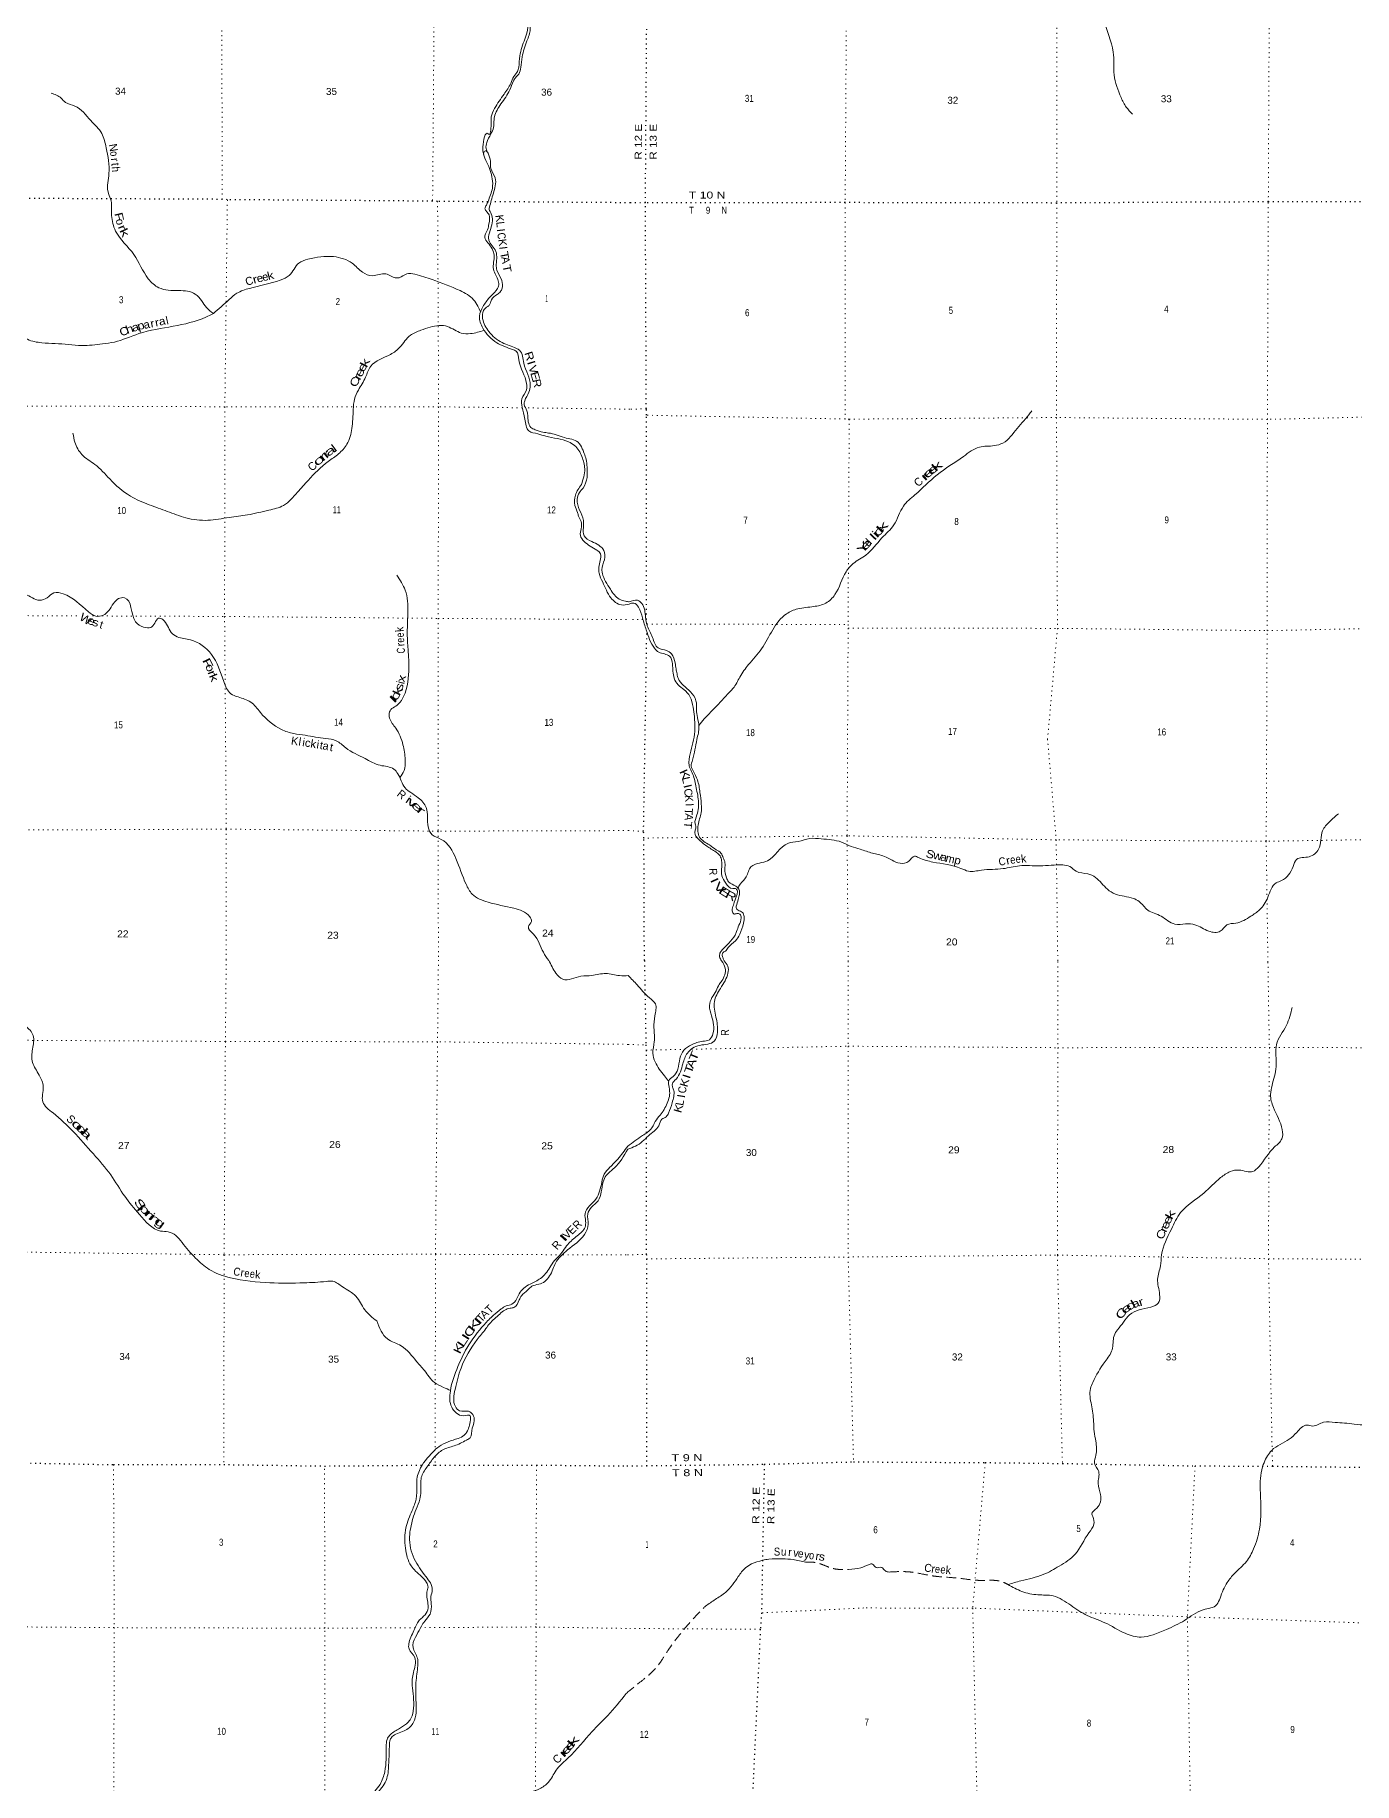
# Model space of a CAD drawing. Header units: feet. Extents: x -254670 to 6, y -549186 to -364975.
# Drawn here: x -78244 to -45283, y -478276 to -434579 of the extents above; entities that cross this region are included whole.
import ezdxf
from ezdxf.enums import TextEntityAlignment as Align

# ---------------------------------------------------------------- set-up
doc = ezdxf.new("R2010")
doc.units = ezdxf.units.FT
doc.header["$LTSCALE"] = 80
doc.linetypes.add('DOTTED', pattern=[1.5, 0.3, -1.2])
doc.linetypes.add('MEDIUM_DASHED', pattern=[4.5, 3, -1.5])
for name, color, linetype, lineweight in [('39', 7, 'Continuous', 13), ('6', 7, 'DOTTED', 25), ('7', 7, 'DOTTED', 13)]:
    doc.layers.add(name, color=color, linetype=linetype, lineweight=lineweight)
doc.layers.add('41', color=7, linetype='Continuous')

msp = doc.modelspace()

# ---------------------------------------------------------------- linework, layer by layer
at = {"layer": '39'}
for points in [[(-54568.69, -426003.82), (-54055.81, -426258.5), (-53682.78, -426611.34), (-53539.52, -426787.89), (-53201.22, -426923.6), (-52884.9, -427119.72), (-52546.12, -427450.54), (-52298.17, -427660.95), (-52049.55, -428142.92), (-51865.22, -428665.32), (-51683.28, -429026.81), (-51543.29, -429515.15), (-51323.8, -430431.69), (-51337.01, -430789.77), (-51515.04, -431206.71), (-51522.38, -431500.41), (-51628.4, -431750.17), (-52076.33, -432033.2), (-52178.31, -432288.98), (-52111.05, -432648.82), (-51947.5, -432893.71), (-51745.44, -433259.15), (-51668.36, -433520.4), (-51544.03, -434187.82), (-51298.62, -435005.71), (-51275.1, -435578.9), (-51104.75, -436141.58), (-50973.4, -436384.55), (-50820.09, -436555.04)], [(-63342.01, -430520.7), (-63614.87, -430778.86), (-63714.92, -430954.11), (-63740.2, -431213.68), (-63818.33, -431322.5), (-64011.16, -431439.64), (-64455.81, -431491), (-64751.61, -431515.85), (-64985.42, -431421.87), (-65327.89, -431336.19), (-65595.81, -431272.46), (-65740.72, -431276.83), (-65858.89, -431448.11), (-65940.32, -431770.17), (-65951.61, -432001.54), (-65885.9, -432381.59), (-65742.55, -432510), (-65633.52, -432610.32), (-65519.97, -432855.47), (-65376.67, -432967.78), (-65144.55, -433158.34), (-65093.88, -433260.81), (-65041.06, -433403.51), (-65089.01, -433508.24), (-65175.31, -433582.88), (-65179.56, -433516.5), (-65191.77, -433478.31), (-65215.7, -433544.75), (-65235.54, -433629.29), (-65299.63, -433721.98), (-65440.01, -433873.2), (-65618.94, -433935.99), (-65826.16, -433964.65), (-65930.4, -434089.62), (-65939.93, -434246.56), (-65931.4, -434387.36), (-66004.87, -434681.24), (-66128.23, -435101.98), (-66157.46, -435385.7), (-66185.29, -435488.36), (-66275.44, -435613.3), (-66355.35, -435788.51), (-66523.5, -436060.49), (-66757.78, -436417.12), (-66841.6, -436628.55), (-66847.02, -436809.62), (-66914.62, -437055.21), (-66918.66, -437051.19), (-67052.42, -437373.38), (-67039.73, -437552.39), (-66950.43, -437769.44), (-66816.21, -438173.47), (-66815.41, -438406.82), (-66922.97, -438741.02), (-66962.92, -438829.63), (-67000.86, -438918.24), (-66958.34, -438992.57), (-66897.68, -439072.89), (-66900.92, -439304.24), (-66934.65, -439447.15), (-67004.43, -439644.47), (-66925.49, -439773.02), (-66820.29, -439927.67), (-66771.45, -440086.48), (-66788.38, -440432.53), (-66727.48, -440583.26), (-66666.61, -440727.95), (-66662.15, -440854.68), (-66722.15, -440967.48), (-66884.59, -441140.87), (-67050.87, -441372.62), (-67136.63, -441604.17), (-67051.05, -441909.74), (-66705.62, -442273.02), (-66308.52, -442441.05), (-66217.8, -442485.09), (-66152.65, -442702.2), (-65959.42, -443293.17), (-65962.91, -443450.09), (-66074.86, -443675.67), (-66068.12, -443880.84), (-66000.67, -444180.42), (-65901.03, -444477.91), (-65679.38, -444549.8), (-65479.91, -444609.67), (-65187.84, -444669.32), (-64915.85, -444747.12), (-64758.53, -444841.29), (-64578.45, -445116.46), (-64506.95, -445426.09), (-64590.15, -445818.57)], [(-63342.71, -430622.7), (-63522.12, -430826.91), (-63662.43, -431000.26), (-63649.99, -431106.85), (-63671.51, -431287.95), (-63789.82, -431418.99), (-64105.43, -431536.43), (-64391.12, -431573.33), (-64650.61, -431622.23), (-64821.75, -431606.55), (-65265.04, -431468.81), (-65617.67, -431354.99), (-65728.41, -431345.2), (-65830.46, -431520.46), (-65919.74, -431900.88), (-65872.22, -432262.87), (-65777.07, -432423.58), (-65587.34, -432578.02), (-65449.71, -432798.98), (-65050.09, -433117.88), (-64975.02, -433292.71), (-64972.59, -433415.42), (-65062.59, -433582.61), (-65191.09, -433677.46), (-65281.21, -433810.45), (-65443.75, -433957.7), (-65741.39, -434032.84), (-65863.94, -434099.52), (-65883.69, -434212.23), (-65868.83, -434437.5), (-65950.37, -434727.38), (-66069.77, -435127.99), (-66103.1, -435387.58), (-66156.87, -435556.69), (-66237.08, -435647.41), (-66285.12, -435725.98), (-66378.95, -435951.51), (-66599.16, -436304.09), (-66761.1, -436624.34), (-66774.82, -436733), (-66786.37, -436889.94), (-66854.22, -437061.1), (-66954.16, -437266.53), (-66971.77, -437415.44), (-66923.05, -437536.02), (-66861.98, -437735.03), (-66851.3, -437918.07), (-66745.85, -438147.15), (-66741.13, -438350.32), (-66844.55, -438716.69), (-66884.24, -438881.75), (-66892.09, -438942.12), (-66841.41, -439048.61), (-66814.65, -439221.55), (-66856.24, -439420.81), (-66907.88, -439624.12), (-66901.55, -439708.59), (-66727.5, -439987.8), (-66706.75, -440168.8), (-66716.16, -440361.95), (-66691.58, -440486.61), (-66578.08, -440717.68), (-66573.39, -440910.79), (-66613.37, -440993.37), (-66693.64, -441063.97), (-66838.09, -441203.12), (-66893.99, -441338.04), (-66958.24, -441384.46), (-67036.46, -441467.13), (-67057.9, -441670.36), (-66903.84, -441991.86), (-66568.76, -442270.68), (-66214.02, -442412.66), (-66137.37, -442460.76), (-66027.57, -442784.37), (-65868.69, -443337.21), (-65902.32, -443510.29), (-66006.26, -443723.78), (-66020.04, -443814.34), (-65951.06, -443973.1), (-65932.58, -444079.67), (-65851.02, -444387.27), (-65742.12, -444447.35), (-65550.7, -444509.26), (-65409.73, -444529.03), (-65224.4, -444572.85), (-65014.83, -444642.75), (-64674.27, -444760.62), (-64567.03, -444923.31), (-64463.33, -445230.85), (-64447.85, -445639.19)], [(-77839.63, -436031.36), (-77591.62, -436159.52), (-77480.55, -436265.87), (-77248.77, -436355.84), (-76849, -436718.99), (-76576.18, -437040.21), (-76466.26, -437400.03), (-76395.63, -438041.59), (-76418.23, -438500.31), (-76355.22, -438679.2), (-76329.67, -439089.52), (-76229.71, -439479.55), (-75770.8, -440067.87), (-75412.47, -440672.53), (-75150.03, -440897.21), (-74652.63, -440968.43), (-74237.69, -441055.95), (-74082.14, -441220.53), (-73958.77, -441395.25), (-73785.36, -441542.11)], [(-67033.19, -437569.93), (-67015.78, -437494), (-66983.64, -437473.8), (-66926.17, -437527.22)], [(-82917.12, -439232.09), (-82653.17, -439309.91), (-82475.54, -439458.35), (-82271.27, -439743.52), (-82115.55, -439960.41), (-81846.92, -440231.34), (-81215.79, -440559.74), (-81041.87, -440800.73), (-80857.74, -441083.93), (-80720.68, -441137.92), (-80583.32, -441280.42), (-80254.28, -441561.26), (-79556.77, -441877.43), (-79244.8, -441872.66), (-79021.46, -441847.98), (-78888.27, -441948.25), (-78622.19, -442064.29), (-78428.55, -442184.52), (-78073.99, -442272.18), (-77403.59, -442312.82), (-77069.36, -442342.19), (-76560.26, -442300.73), (-76260.5, -442255.75), (-75651.34, -442045.07), (-74788.47, -441861.95), (-73972.05, -441630.65), (-73787.17, -441543.71)], [(-73787.17, -441543.71), (-73391.84, -441194.74), (-73197.14, -441035.34), (-72887.58, -440913.9), (-72115.36, -440706.85), (-71890.33, -440589.63), (-71647.83, -440279.25), (-71422.72, -440184.16), (-70784.88, -440120.26), (-70315.33, -440286.1), (-70060.95, -440508.79), (-69813.08, -440596.71), (-69477.09, -440551.64), (-69346.06, -440611.68), (-69144.65, -440647.41), (-68955.77, -440552.4), (-68750.44, -440559.96), (-68315.22, -440693.69), (-67621.87, -440969.64), (-67284.95, -441198.16), (-67179.74, -441358.85), (-67111.38, -441499.77)], [(-67018.96, -441961.35), (-67360.56, -442045.27), (-67594.1, -442029.73), (-67934.82, -441867.61), (-68367.53, -441880.72), (-68598.73, -441961.74), (-68864, -442085.09), (-69124.65, -442383.45), (-69359.53, -442563.05), (-69853.67, -442859.96), (-69983.57, -443133.86), (-70163.62, -443458.17), (-70257.47, -443679.68), (-70290.79, -443943.29), (-70325.41, -444414.11), (-70450.87, -444810.72), (-70657.38, -445048.59), (-70914.36, -445240.32), (-71419.98, -445712.27), (-71686.67, -446010.64), (-72033.77, -446339.38), (-72397.69, -446456.93), (-72930.68, -446574.89), (-73395.42, -446638.37), (-73922.54, -446710.05), (-74474.25, -446649.01), (-74937.75, -446487.18), (-75391.2, -446321.3), (-75858.91, -446105.16), (-76377.66, -445677.92), (-76745.24, -445312.67), (-77070.13, -445070.04), (-77246.3, -444760.66), (-77295.38, -444531.45)], [(-61653.47, -451838.38), (-61518.1, -451677.11), (-61187, -451330.08), (-60944.22, -451063.79), (-60801.75, -450914.49), (-60627.42, -450628.31), (-60414.93, -450319.88), (-60087.98, -449922.58), (-59466.45, -449049.63), (-59183.09, -448926.03), (-58784.91, -448866.44), (-58481.35, -448780.99), (-58254.54, -448567.05), (-57976.29, -447996.92), (-57797.74, -447793.2), (-57480.4, -447578.97), (-57079.09, -447151.26), (-56784.14, -446828.49), (-56541.87, -446357.04), (-56256.88, -446076.54), (-55702.85, -445575.93), (-55044.11, -445115.22), (-54642.33, -444882.63), (-54268.23, -444845.23), (-54057.16, -444780.19), (-53699.95, -444416.99), (-53372.98, -444027.74), (-53334.88, -443977.33)], [(-64447.85, -445639.19), (-64547.58, -445906.98), (-64639.79, -446017.85), (-64693.56, -446184.94), (-64636.29, -446454.37), (-64540.79, -446715.66), (-64538.17, -446894.7), (-64523.39, -447097.84), (-64331.68, -447242.22), (-64033.03, -447462.79), (-64016.13, -447696.11), (-64077.67, -447947.72), (-64065.28, -448040.22), (-63866.68, -448434.04), (-63642.42, -448680.94), (-63489.27, -448732.87), (-63392.81, -448752.63)], [(-64590.15, -445818.57), (-64740.21, -446082.46), (-64753.43, -446337.98), (-64686.4, -446514.84), (-64659.92, -446607.32), (-64595.06, -446739.93), (-64598.46, -446923.01), (-64616.01, -447088.01), (-64520.89, -447240.67), (-64204.14, -447457.17), (-64111.22, -447553.5), (-64118.72, -447716.47), (-64147.82, -448036.4), (-64058.51, -448255.46), (-63851.86, -448649.25), (-63591.61, -448825.65), (-63392.9, -448805.13)], [(-65405.06, -457711.62), (-65540.6, -457510.77), (-65795.79, -457048.7), (-65915.15, -456871.96), (-65835.09, -456738.99), (-65877.76, -456622.42), (-66277.02, -456410.14), (-66921.64, -456256.79), (-67316.84, -456054.56), (-67472.67, -455807.49), (-67724.44, -455168.38), (-68092.41, -454686.46), (-68320.25, -454570.33), (-68417.53, -454375.43), (-68467.49, -453892.75), (-68665.58, -453645.78), (-68853.2, -453519.5), (-68996.54, -453395.12), (-69176.87, -453045.52), (-69275.89, -452931.09), (-69620.41, -452835.36), (-69997.38, -452665.27), (-70479.35, -452398.87), (-70715.45, -452222.41), (-70977.3, -452168.73), (-71490.85, -452085.47), (-71778.83, -452041.9), (-72083.11, -451940.04), (-72611.93, -451512.82), (-72854.34, -451255.91), (-73170.79, -451127.92), (-73352.22, -451045.88), (-73526.35, -450744.54), (-73836.63, -450063.33), (-74355.16, -449700.46), (-74689.55, -449622.8), (-74838.87, -449514.53), (-75051.31, -449193.17), (-75154.08, -449159.22), (-75252.28, -449284.18), (-75350.55, -449389.03), (-75529.72, -449381.41), (-75731.47, -449245.1), (-76011.27, -448648.3), (-76156.13, -448666.75), (-76284.51, -448793.8), (-76541.16, -449086.11), (-76720.23, -449106.66), (-76905.78, -448996.46), (-77543.36, -448547.38), (-77770.89, -448523.78), (-77941.56, -448646.9), (-78128.54, -448709.72), (-78487.34, -448557.69), (-78791.39, -448522.21), (-79044.75, -448597.25), (-79478.6, -448867.86), (-79631.51, -448884.32), (-79841.41, -448719.87), (-80071.24, -448611.79), (-80241.88, -448742.96), (-80617.9, -448852.49), (-81147.45, -448799.45), (-81433.29, -448794.1), (-81699.09, -448762.56), (-81969.04, -448692.79), (-82372.14, -448534.84), (-82642.01, -448491.23), (-82791.52, -448324.62), (-82872.37, -448226.24)], [(-69201.82, -448086.77), (-68993.23, -448460.44), (-68924.93, -449009.47), (-68941.32, -449516.45), (-68926.01, -449876.51), (-68900.1, -450391.44), (-69032.49, -451113.95), (-69166.69, -451307.4), (-69387.44, -451501.05), (-69382.89, -451655.94), (-69231.08, -451905.02), (-69048.5, -452323.01), (-68992.88, -452697.05), (-69020.13, -452968.7), (-69127.04, -453140.8)], [(-63395.56, -448752.07), (-63189, -448711.46), (-63080.19, -448787.55), (-62985.93, -449141.19), (-62942.89, -449347.86), (-62814.58, -449639.57), (-62671.11, -449902.62), (-62461.74, -449964.31), (-62336.8, -450050.41), (-62247.73, -450277.42), (-62223.23, -450424.18), (-62200.8, -450548.82), (-62166.3, -450673.42), (-62045.21, -450833.96), (-61863.75, -450998.32), (-61726.41, -451221.16), (-61711.78, -451446.4), (-61691.19, -451641.45), (-61652.42, -451866.61), (-61703.94, -452190.62), (-61813.34, -452703.9), (-61845.17, -452854.86), (-61790.52, -452989.45), (-61691.44, -453198.33), (-61626.29, -453515.94), (-61593.41, -453803.48), (-61596.9, -454020.73), (-61634.76, -454171.71), (-61678.25, -454489.66), (-61635.66, -454630.33), (-61391.76, -454826.68), (-61218.46, -454946.82), (-61101.57, -455032.94), (-61044.96, -455149.43), (-61002.42, -455271.99), (-61006.08, -455420.85), (-60965.3, -455646.01), (-60910.74, -455746.41), (-60729.4, -455860.49), (-60656.8, -455932.67), (-60636.49, -456013.06), (-60654.34, -456119.73), (-60694.21, -456270.72), (-60709.92, -456427.66), (-60675.65, -456455.71), (-60564.87, -456511.68), (-60522.37, -456616.14), (-60540.07, -456785.16), (-60633.95, -457059.02), (-60740.18, -457222.29), (-60924.85, -457393.85), (-60989.02, -457478.54), (-61027.2, -457496.76), (-61069.27, -457567.3), (-61050.95, -457657.76), (-61020.98, -457723.89)], [(-63392.9, -448805.13), (-63281.38, -448780.14), (-63160.42, -448884.35), (-63063.21, -449149.56), (-62967.93, -449452.99), (-62763.63, -449908.95), (-62656.77, -450007.17), (-62509.8, -450052.97), (-62390.98, -450104.89), (-62316.07, -450301.78), (-62270.95, -450659.68), (-62176, -450822.3), (-62026.83, -450944.53), (-61879.56, -451117.05), (-61800.46, -451380.3), (-61767.7, -451615.54), (-61752.89, -451915.21), (-61856.13, -452480.76), (-61903.74, -452756.48), (-61885.34, -452879.12), (-61818.6, -453023.74), (-61731.3, -453351.33), (-61666.03, -453723.25), (-61705.4, -454077.39), (-61749.13, -454294.77), (-61732.89, -454355.06), (-61750.5, -454562.3), (-61689.92, -454654.64), (-61486.3, -454835.02), (-61256.59, -454985.16), (-61125.55, -455101.41), (-61085.02, -455221.97), (-61082.63, -455376.84), (-61078.08, -455596.08), (-60981.06, -455780.83), (-60809.73, -455919.07), (-60741.33, -455918.86), (-60692.92, -455971), (-60700.77, -456053.5), (-60792.64, -456331.37), (-60818.45, -456472.26), (-60776, -456554.59), (-60705.62, -456540.29), (-60629.14, -456554.13), (-60596.72, -456650.58), (-60652.61, -456833.8), (-60712.58, -456990.88), (-60750.58, -457081.52), (-60903, -457279.13), (-61069.55, -457450.63), (-61127.7, -457531.28), (-61135.52, -457623.83), (-61088.42, -457722.42)], [(-60680.05, -455902.91), (-60620.9, -455805.83), (-60470.46, -455624.32), (-60352.38, -455370.5), (-60139.36, -455279.31), (-59938.32, -455222.35), (-59430.41, -454786.26), (-59175.03, -454737.17), (-58881.49, -454665.83), (-58595.81, -454672.97), (-58092.67, -454755.86), (-57846.97, -454865.71), (-57621.49, -454933.38), (-57315.47, -455030.97), (-57019.54, -455112.5), (-56626.83, -455284.24), (-56409.69, -455233.27), (-56265.15, -455106.09), (-56164.47, -455143.98), (-55977.21, -455213.79), (-55808.13, -455253.48), (-55105.64, -455412.17), (-54916.37, -455481.97), (-54592.54, -455456.81), (-54051.47, -455418.88), (-53645.27, -455349.2), (-53134.28, -455349.59), (-52558.98, -455327.65), (-52387.89, -455363.31), (-52224.65, -455483.48), (-51932.78, -455550.95), (-51743.46, -455638.85), (-51445.01, -455933.59), (-51247.57, -456053.65), (-50796.67, -456162.85), (-50655.67, -456236.83), (-50437.87, -456453.38), (-50101.54, -456607.19), (-49761.07, -456807.26), (-49493.53, -456798.36), (-49258.1, -456821.75), (-48911.69, -456981.57), (-48624.01, -456980.66), (-48463.44, -456827.27), (-48234.22, -456780.28), (-47860.46, -456606.11), (-47641.56, -456448.52), (-47437.12, -456134.08), (-47226.75, -455777.38), (-47092.11, -455718.62), (-46807.3, -455365.71), (-46717.2, -455188.41), (-46405.54, -455121.04), (-46168.61, -454933.22), (-46067.13, -454472.27), (-45890.65, -454244.41), (-45671.85, -454044.58)], [(-80631.82, -457660.92), (-80342.5, -457977.97), (-79939.2, -458314.49), (-79234.97, -458914.95), (-78490.02, -459350.65), (-78289.58, -459590.28), (-78306.67, -459927.97), (-78303.64, -460261.69), (-78139.63, -460577.63), (-78039.92, -460867.31), (-78049.09, -461247.24), (-77792.44, -461525.17), (-77290.96, -461990.54), (-76785.73, -462548.39), (-76352.81, -463071.93), (-76002.4, -463609.37), (-75635.65, -464062.42), (-75105.86, -464477.59), (-74914.85, -464500.08), (-74728.04, -464586.89), (-74569.67, -464766.12), (-74230.88, -465152.77), (-73889.78, -465438.91), (-73357.37, -465645.02), (-72372.14, -465769.6), (-71523.33, -465773.29), (-70964.04, -465736.2), (-70801.11, -465732.51), (-70562.15, -465869.68), (-70222.93, -466107.57), (-70004.67, -466443.72), (-69699.77, -466725.76)], [(-65405.06, -457711.62), (-65224.82, -458032.06), (-65052.29, -458183.18), (-64601.51, -458109.69), (-64329.91, -458090.12), (-63977.76, -458038.55), (-63633.97, -458093.51), (-63420.61, -458092.05)], [(-61088.42, -457722.42), (-60996.55, -457906.11), (-61080.26, -458222.19), (-61146.02, -458311.12), (-61221.34, -458470.5), (-61326.77, -458640.14), (-61389.72, -458843.65), (-61337.63, -459098.6), (-61302.3, -459546.69), (-61391.77, -459696.11), (-61558.48, -459733.5), (-61841.51, -459821.99), (-62027.65, -459956.03), (-62128.76, -460167.86), (-62181.24, -460429.6), (-62294.63, -460611.36), (-62408.5, -460724.77), (-62399.36, -460879.51), (-62385.91, -461076.44), (-62502.32, -461400.97), (-62546.01, -461481.7), (-62651.7, -461613.15), (-62769.16, -461788.91), (-62828.73, -461899.91), (-63062.76, -462090.59), (-63431.09, -462358.97)], [(-63431.09, -462433.83), (-63067.72, -462243.42), (-62915.45, -462094.2), (-62658.13, -461844.4), (-62576.77, -461684.98), (-62474.63, -461619.91), (-62412.89, -461531), (-62322.19, -461268.99), (-62282.07, -460967.13), (-62310.85, -460878.87), (-62315.43, -460800.5), (-62223.73, -460681.22), (-62116.39, -460497.49), (-62053.41, -460298), (-61942.64, -460029.8), (-61634.2, -459836.58), (-61268.81, -459731.41), (-61191.91, -459509.7), (-61226.75, -459131.98), (-61267.74, -458738.22), (-61115.12, -458413.44), (-60999.81, -458219.6), (-60933.99, -457853.21), (-61020.98, -457723.89)], [(-37529.64, -457776.97), (-37303.11, -458350.18), (-37152.34, -458620.51), (-37150.38, -458899.95), (-36993.97, -459401.44), (-36824.05, -459820.41), (-36669.72, -460311.86), (-36530.56, -460934.11), (-36303.16, -461232.03), (-36347.58, -461495.72), (-36787.3, -461615.5), (-37484.89, -461968.35), (-37779.12, -462179.56), (-38152.15, -462343.09), (-38396.27, -462242.32), (-38770.91, -462176.67), (-39226.37, -462346.82), (-39915.86, -462707.65), (-40043.34, -462887.51), (-40140.41, -463101.32), (-40367.3, -463163.27), (-40566.91, -463098.36), (-40809.81, -463172.49), (-41059.65, -463403.49), (-41502.22, -463975.65), (-41577.22, -464181.26), (-41445.49, -464319.03), (-41478.65, -464468.05), (-41551.62, -464675.65), (-41506.96, -465019.12), (-41541.14, -465594.37), (-41725.17, -466029.96), (-42082.74, -466388.4), (-42641.68, -466432.64), (-42999.77, -466431.2), (-43477.87, -466529.14), (-43755.52, -466810.6), (-43960.31, -467153.86), (-44085.82, -467615.17), (-44137.16, -468037.74), (-44300.29, -468298.27), (-44604.05, -468585.95), (-44880.68, -469012.16), (-45003.38, -469300.54), (-45276.95, -469302.52), (-45758.04, -469261.76), (-46041.71, -469257.77), (-46314.64, -469352.23), (-46457.63, -469329.13), (-46715.87, -469509.93), (-46903.76, -469682.17), (-47340.35, -469960.76), (-47445.99, -470100.25), (-47590.4, -470449.1), (-47622.56, -471024.33), (-47646.37, -471931.23), (-47791.78, -472422.84), (-47972.63, -472737.78), (-48266.26, -473035.44), (-48449.74, -473261.93), (-48632.05, -473655.29), (-48711.39, -473816.7), (-49052.47, -473945.83), (-49517.32, -474210.54), (-49972.4, -474434.98), (-50305.41, -474568.06), (-50600.69, -474630.51), (-51001.7, -474532.88), (-51510.5, -474269.16), (-51948.32, -474087.35), (-52360.49, -473832.98), (-52802.7, -473598.94), (-53185.11, -473571.54), (-53579.99, -473487.94), (-53931.25, -473313.55)], [(-63420.61, -458092.05), (-63195.83, -458325.91), (-62891.82, -458647.41), (-62741.88, -458801.13), (-62753.88, -459096.76), (-62775.89, -459400.5), (-62769.43, -459746.26), (-62803.62, -460034), (-62747.8, -460248.72), (-62515.99, -460600.9), (-62408.26, -460734.15)], [(-46828.74, -458887.36), (-46972.45, -459334.72), (-47220.54, -459815.01), (-47228.73, -460367.95), (-47332.01, -460843.17), (-47368.7, -461060.56), (-47297.99, -461389.77), (-47074.83, -461943.05), (-47085.28, -462172.32), (-47266.93, -462374.68), (-47665.76, -462874.15), (-47809.8, -462987.78), (-48152.03, -462954.06), (-48375.06, -462991.86), (-48617.42, -463142.38), (-49037.15, -463529.41), (-49617.11, -464018.12), (-49847.59, -464427.91), (-50092.5, -465073.03), (-50120.73, -465350.68), (-50190.86, -465676.89), (-50139.87, -466062.53), (-50174.52, -466283.94), (-50362.96, -466377.78), (-50890.7, -466568.56), (-51042.28, -466754.62), (-51189.81, -466944.67), (-51277.27, -467094.07), (-51327.12, -467444.26), (-51504.07, -467741.08), (-51812.24, -468259.99), (-51871.51, -468413.22), (-51844.51, -468821.15), (-51789.28, -469236.92), (-51775.43, -469490.14), (-51735.5, -469733.12), (-51733.06, -470080.92), (-51767.87, -470280.21), (-51663.78, -470492.57), (-51679.79, -470790.23), (-51617.51, -471065.22), (-51707.67, -471403.63), (-51833.35, -471553.31), (-51812.8, -471615.49), (-51781.28, -471806.26), (-51908.53, -472020.29), (-52248.78, -472553.51), (-52649.02, -472851.94), (-53047.86, -473063.91), (-53608.01, -473222.76), (-53931.25, -473313.55)], [(-63431.09, -462358.97), (-63681.71, -462678.91), (-63875.41, -462883.57), (-64018.72, -463052.15), (-64079.66, -463255.07), (-64229.75, -463676.94), (-64391.18, -463851.51), (-64498.37, -464048.31), (-64484.83, -464231.27), (-64499.36, -464382.02), (-64693.08, -464594.72), (-64929.06, -464813.38), (-65171.35, -465124.49), (-65260.12, -465214.78), (-65379.32, -465391.45), (-65613.44, -465662.38), (-65869.31, -465802.59), (-66147.61, -466047.29), (-66208.34, -466179.85), (-66327.39, -466306.27), (-66470.33, -466350.21), (-66593.25, -466426.36), (-66788.83, -466584.78), (-67014.78, -466813.51), (-67450.99, -467401.66), (-67675.63, -467867.6), (-67864.49, -468474.34), (-67831.49, -468880.49), (-67709.24, -469031.5), (-67540.47, -469094.15), (-67365.49, -469100.53), (-67363.77, -469199.04), (-67459.23, -469510.45), (-67515.76, -469582.7), (-67668.86, -469660.8), (-68148.18, -469862.89), (-68297.41, -469995.28), (-68638.72, -470460.99), (-68693.52, -470627.73), (-68704.22, -470844.82), (-68719.28, -471176.49), (-68820.71, -471465.78), (-68974.84, -471895.67), (-68988.41, -472402.24), (-68842.89, -472848.82), (-68732.65, -472979.7), (-68459.93, -473261.69), (-68422.05, -473376.35), (-68450.6, -473506.96), (-68448.96, -473633.61), (-68425.3, -473792.47), (-68443.98, -473989.44), (-68571.16, -474143.98), (-68649.83, -474220.22), (-68775.26, -474465.23), (-68902.96, -474796.67), (-68895.29, -474925.35), (-68755.12, -475136.71), (-68745.64, -475333.73), (-68817.07, -475681.37), (-68809.67, -475898.5), (-68793.27, -476477.5), (-68872.37, -476698.47), (-68961.15, -476792.78), (-69160.69, -476929.09), (-69382.41, -477087.46), (-69443.04, -477183.84), (-69467.72, -477368.73), (-69503.76, -477993.86), (-69621.36, -478309.25), (-69877.82, -478650.49), (-69997.47, -478981.95), (-70006, -479144.77), (-69952.2, -479317.76), (-69842.64, -479679.83), (-69779.69, -480158.41), (-69631.43, -480357.72), (-69380.45, -480508.99), (-69223.97, -480646), (-69106.03, -480895.51), (-68966.17, -481213.41), (-68717.57, -481491.33), (-68633.94, -481778.97), (-68690.98, -482022.1), (-68904.99, -482291.05), (-69044.73, -482614.44), (-69025.37, -482869.78), (-68807.21, -483236.09), (-68771.41, -483374.87), (-68780.33, -483670.36), (-68705.12, -484082.62)], [(-63431.09, -462433.83), (-63766.85, -462901.88), (-63968.55, -463090.45), (-64045.44, -463245.09), (-64173.57, -463723.28), (-64336.97, -463881.77), (-64429.99, -464050.45), (-64418.69, -464309.81), (-64511.95, -464560.91), (-64937.51, -464950.06), (-65236.18, -465281.17), (-65300.99, -465431.81), (-65505.05, -465738.98), (-65656.12, -465809.04), (-65831.25, -465856.94), (-65926.07, -465951.24), (-66085.39, -466093.65), (-66144.04, -466200.08), (-66275.34, -466388.79), (-66371.94, -466406.69), (-66504.83, -466452.67), (-66629.83, -466552.93), (-66886, -466795.67), (-66978.89, -466918.12), (-67194.92, -467191.09), (-67597.29, -467901.93), (-67745.7, -468436.38), (-67738.93, -468866.6), (-67632.64, -468973.35), (-67413.42, -468983.84), (-67305.05, -469066.48), (-67267.3, -469223.35), (-67318.13, -469408.2), (-67373.14, -469645.31), (-67459.81, -469705.44), (-67769.99, -469847.56), (-68051.88, -469947.52), (-68267.65, -470134.05), (-68449.4, -470376.93), (-68590.98, -470642.01), (-68603.49, -470792.76), (-68624.75, -471178.69), (-68720.04, -471433.81), (-68856.17, -471895.91), (-68884.99, -472118.99), (-68765.93, -472670.05), (-68475.59, -473114.9), (-68315.66, -473446.92), (-68348.33, -473611.7), (-68342.83, -473792.64), (-68371.75, -474051.91), (-68505.03, -474228.55), (-68587.88, -474357.04), (-68705.17, -474569.9), (-68800.47, -474827.03), (-68786.65, -474917.52), (-68678.83, -475187.12), (-68675.12, -475293.67), (-68718.58, -475703.68), (-68722.26, -476268.57), (-68784.04, -476756.95), (-68981.75, -476955.58), (-69295.96, -477099.69), (-69360.54, -477173.95), (-69389.28, -477370.9), (-69404.54, -477770.92), (-69453.98, -478162.83), (-69547.05, -478349.6), (-69787.33, -478658.71), (-69882.57, -478899.76), (-69915.37, -479106.75), (-69871.69, -479301.84), (-69786.09, -479601.54), (-69742.65, -479877.04), (-69703.14, -480120.36), (-69544.75, -480293.56), (-69203.49, -480523.41), (-69081.4, -480728.7), (-68891.45, -481113.05), (-68731.23, -481346.56), (-68579.1, -481598.15), (-68565.95, -481911.78), (-68661.21, -482158.86), (-68843.01, -482419.84), (-68944.2, -482626.7), (-68942.75, -482817.68), (-68868.82, -482984.68), (-68684.62, -483272.52), (-68681.13, -483453.45), (-68691.86, -483680.59), (-68660.3, -483891.74)], [(-69699.77, -466725.76), (-69437.6, -467174.58), (-69092.15, -467348.15), (-68707.11, -467736.9), (-68510.66, -467964.45), (-68262.13, -468264.48), (-68035.2, -468385.55), (-67859.68, -468462.63)], [(-61487.42, -473852.6), (-61245.16, -473688), (-60986.91, -473509.22), (-60669.82, -473114.89), (-60490.31, -472896.46), (-60338.1, -472798.86), (-60061.12, -472708.4), (-59908.44, -472679.15), (-59568.51, -472672.67), (-59300.83, -472690.85), (-58982.53, -472754.9)], [(-57915.03, -472940.2), (-57607.56, -472893.75), (-57400.9, -472815.86), (-57314.51, -472801.16), (-57227.4, -472886.99), (-57086.59, -472885.97), (-56991.41, -472975.76), (-56896.68, -473001.21)], [(-68619.44, -481524.43), (-68394.46, -481055.73), (-68238.74, -480772.59), (-67806.65, -480214.59), (-67603.26, -480134.58), (-67295.19, -480024.62), (-67222.39, -479894.1), (-67082.98, -479683.29), (-66720.13, -479414.63), (-66357.11, -479089.68), (-66225.6, -478828.6), (-66084.2, -478623.83), (-65606.84, -478405.66), (-65393.11, -478227.17), (-65193.07, -477919.99), (-64916.7, -477649.14), (-64321.38, -476986.93), (-63932.01, -476591.67), (-63468.74, -476034.98)], [(-85160.52, -476581.75), (-85056.49, -476772.94), (-84819.76, -476982.48), (-84594.77, -477081.43), (-84235.84, -477458.07), (-84251.37, -477948.55), (-84346.86, -478270.01), (-84303.2, -478473.13), (-84115.05, -478785.1), (-83831.83, -478916.33), (-83689.57, -479103.57), (-83646.05, -479348.91), (-83503.66, -479491.93), (-82829.93, -480204.91), (-82707.94, -480446.39), (-82621.95, -480615.42), (-82395.73, -480977.72), (-82138.67, -481112.92), (-81817.59, -481364.85), (-81380.51, -481844.16), (-81272.56, -482069.53), (-81060.24, -482369.48), (-80720.36, -483067.73), (-80525.79, -483249.04), (-80311.04, -483410.29), (-80184.9, -483605.54), (-79782.49, -484245.61), (-79233.51, -484972.42), (-78861.31, -484943), (-78469.35, -485034.24), (-77943.98, -484902.6), (-77291.78, -484733.02), (-76935.64, -484691.51), (-76398.64, -484708.66), (-75954.23, -484747.74), (-75187.36, -484570.34), (-74663, -484100.97), (-74416.63, -483769.76), (-74236.83, -483506.77), (-73884.85, -483511.48), (-73504.47, -483435.85), (-73171.81, -483173.16), (-72873.29, -482892.31), (-72703.26, -482532.8), (-72358.78, -482352.56), (-71847.51, -482228.93), (-71256.03, -482185.88), (-70849.38, -482070.09), (-70475.02, -481990.42), (-70101.13, -482071.57), (-69624.73, -482175.04), (-69383.39, -482185.57), (-69266.65, -482159.67), (-69091.76, -482194.19), (-68926.74, -482328.79)]]:
    msp.add_spline(points, degree=3, dxfattribs=at)
at = {"layer": '39', "linetype": 'MEDIUM_DASHED'}
for points in [[(-58989.66, -472753.47), (-58739.04, -472765.2), (-58285.34, -472916.74), (-57915.03, -472940.2)], [(-56896.8, -473001.18), (-56369.61, -473001.43), (-55829.81, -473096.04), (-55207.81, -473151.87), (-54599.85, -473211.82), (-54071.74, -473246.67), (-53931.25, -473313.55)], [(-63468.74, -476034.98), (-63125.65, -475756.28), (-62707.87, -475377.31), (-62411.21, -474938.89), (-61994.55, -474399.09), (-61733.13, -474099.65), (-61487.42, -473852.6)]]:
    msp.add_spline(points, degree=3, dxfattribs=at)
at = {"layer": '6'}
msp.add_line((-63365.14, -438774.13), (-66849.9, -438748), dxfattribs=at)
for points in [[(-62952.29, -449302.75), (-62960.52, -449187.45), (-62962.84, -444084.34), (-62967.25, -443925.45), (-62989.8, -438774.13), (-62952.21, -433538.13), (-62966.44, -433477.83), (-62958.59, -430432.69)], [(-66926.35, -438747.43), (-68183, -438738.01), (-68307.8, -438734.29), (-73436.58, -438696.33), (-73563.41, -438688.58), (-78732.4, -438664.8), (-78835.06, -438663.03), (-84006.06, -438639.25), (-84104.66, -438645.52), (-89323.92, -438635.94), (-89412.48, -438636.15), (-94678.18, -438582.42), (-95047.82, -438609.99)], [(-31682.57, -438818.6), (-36796.92, -438743.25), (-42124, -438756.14), (-47424.97, -438750.85), (-52711.77, -438779.71), (-57998.67, -438770.34), (-62989.8, -438774.13), (-63365.14, -438774.13)], [(-63015.79, -457718.08), (-63027.73, -454654.86), (-63036.19, -454485.93), (-62955.22, -449491.05)], [(-63015.79, -457718.08), (-62978.09, -459826.17), (-62971.15, -459954.79), (-62969.66, -462021.03)], [(-62969.56, -462160.92), (-62967.46, -465059.38), (-62964.65, -465173.96), (-62960.51, -470342.88)], [(-95177.83, -470232.23), (-94685.95, -470232.45), (-92095.28, -470247.64), (-89385.87, -470236.92), (-86871.57, -470229.85), (-84142.08, -470233.25), (-81583.59, -470246.36), (-78840.08, -470269.89), (-76281.7, -470317.18), (-73528.05, -470314.6), (-71007.85, -470351.76), (-68562.7, -470329.93)], [(-68407.63, -470328.54), (-68244.09, -470327.08), (-65713.72, -470328.08), (-63452.01, -470350.84)], [(-63452.01, -470350.84), (-62960.51, -470342.88), (-60021.67, -470307.6), (-57791.12, -470247.27), (-54499.85, -470265.74), (-52570.48, -470288.01), (-49256.79, -470348.54), (-47321.48, -470356.69), (-44020, -470397.2), (-42122.82, -470417.69), (-38775.23, -470435.76), (-36807.75, -470441.66), (-33442.07, -470457.59), (-31726.1, -470465.29)], [(-60021.67, -470307.6), (-60088.11, -474021.44), (-60119.41, -474433.81), (-60365.94, -479715.11), (-60461.06, -484933.49), (-60464.52, -485013.93), (-60436.72, -490254.57), (-60459.88, -495546.32), (-60545.52, -500822.45), (-60527.24, -503422.94)]]:
    msp.add_lwpolyline(points, dxfattribs=at)
at = {"layer": '7'}
for p, q in [((-63379.33, -443932.85), (-65980.24, -443900.7)), ((-62967.25, -443925.45), (-63379.33, -443932.85)), ((-63052.08, -449188.57), (-63393.81, -449192.76)), ((-62960.52, -449187.45), (-62977.83, -449187.66)), ((-62952.19, -449304.09), (-57926.82, -449316.3)), ((-63036.19, -454485.93), (-63408.31, -454467.83)), ((-61704.42, -454640.17), (-63027.73, -454654.86)), ((-63423.02, -459811.86), (-62978.09, -459826.17)), ((-62971.15, -459954.79), (-62009.81, -459936.36)), ((-65052.99, -465070.29), (-63437.51, -465076.47)), ((-63437.51, -465076.47), (-62967.46, -465059.38)), ((-68243.79, -470116.99), (-68244.09, -470327.08)), ((-60119.41, -474433.81), (-63463.18, -474411.28))]:
    msp.add_line(p, q, dxfattribs=at)
for points in [[(-73563.41, -438688.58), (-73579.33, -433428.06), (-73553.14, -428121.16), (-73540.98, -422830.39), (-73492.46, -417575.75), (-73377.75, -412256.57), (-73384.64, -411986.53)], [(-68147.19, -412002.64), (-68148.58, -412295.42), (-68269.1, -417609.46), (-68245.25, -422833.76), (-68247.37, -428118.47), (-68265.56, -433411.26), (-68307.8, -438734.29)], [(-47434.24, -457755.41), (-47476.73, -454734.22), (-47455.3, -449470.11), (-47447.99, -444187.95), (-47424.97, -438750.85), (-47399.4, -433535), (-47387.94, -428305.13), (-47344.54, -422974.57), (-47369.4, -417702.57), (-47388.21, -412434.57), (-47370.01, -412043.2)], [(-52675.29, -424753.54), (-52690.91, -428303.86), (-52706.32, -433563.93), (-52711.77, -438779.71), (-52716.87, -444142.32), (-52694.03, -449412.32), (-52940.79, -452182.91), (-52725.46, -454698.58), (-52685.9, -457744.01)], [(-57949.98, -427248.68), (-57949.86, -428203.9), (-57965.15, -433512.24), (-57998.67, -438770.34), (-58001.64, -444179.22)], [(-73436.58, -438705.33), (-73499.45, -443872.55), (-73505.74, -449115.03), (-73463.46, -454431.82), (-73465.08, -457687.15)], [(-68183, -438738.01), (-68157.44, -443873.79), (-68169.61, -449162.55), (-68171.61, -454481.46), (-68162.59, -457703.44)], [(-66065.33, -443899.65), (-68157.44, -443873.79), (-73499.45, -443872.55), (-78754.97, -443853), (-84054.9, -443797.34), (-89380.91, -443765.88), (-94672.69, -443738.36), (-95069.35, -443750.19)], [(-31689.83, -444094.52), (-36800.14, -444051.55), (-42074.92, -444062.26), (-47447.99, -444187.95), (-52716.87, -444142.32), (-57897.02, -444182.91), (-58001.64, -444179.22), (-62962.84, -444084.34)], [(-57897.02, -444182.91), (-57926.82, -449316.3), (-57924.59, -449406.8), (-57950.22, -454598.51), (-57924.67, -457731.44)], [(-95090.4, -449045.31), (-94628.41, -449051.13), (-89340.77, -449046.46), (-84042.95, -449075.98), (-78783.41, -449093.51), (-77194.28, -449099.99)], [(-76806.58, -449101.57), (-73505.74, -449115.03), (-68169.61, -449162.55), (-63393.81, -449192.76)], [(-57924.59, -449406.8), (-52694.03, -449412.32), (-47455.3, -449470.11), (-42102.33, -449356.46), (-36783.36, -449313.52), (-31697.1, -449376.83)], [(-63408.31, -454467.83), (-68171.61, -454481.46), (-73463.46, -454431.82), (-78771.18, -454452.62), (-84059.07, -454384.86), (-89364.99, -454343.3), (-89743.16, -454343.77)], [(-31704.35, -454651.56), (-34090.6, -454717.86), (-36780.66, -454573.53), (-42111.61, -454646.78), (-47476.73, -454734.22), (-52725.46, -454698.58), (-57950.22, -454598.51), (-61626.93, -454639.31)], [(-73465.08, -457687.15), (-73486.75, -459738.51), (-73516.58, -465069.76), (-73528.05, -470314.6)], [(-68162.59, -457703.44), (-68184.67, -459747.01), (-68236.56, -465058.11), (-68243.53, -469936.03)], [(-57924.67, -457731.44), (-57924.48, -459858.06), (-57923.66, -465127.53), (-57791.12, -470247.27)], [(-52685.9, -457744.01), (-52683.75, -459894.64), (-52695.59, -465079.75), (-52570.48, -470288.01)], [(-47434.24, -457755.41), (-47399.06, -459888.67), (-47420.29, -465170.36), (-47321.48, -470356.69)], [(-63423.02, -459811.86), (-68184.67, -459747.01), (-73486.75, -459738.51), (-78788.76, -459707.9), (-84072.6, -459651.18), (-89402.99, -459692.89), (-94678.82, -459650.26), (-95133.97, -459604.54)], [(-61840, -459933.11), (-57924.48, -459858.06), (-52683.75, -459894.64), (-47399.06, -459888.67), (-42138.38, -459902.98), (-36864.3, -459818.69), (-31711.56, -459899.79)], [(-95155.88, -464914.62), (-94678.39, -464951.42), (-89396.4, -464951.83), (-84128.45, -464940.16), (-78822.5, -465000.94), (-73516.58, -465069.76), (-68236.56, -465058.11), (-65128.35, -465070)], [(-62964.65, -465173.96), (-57923.66, -465127.53), (-52695.59, -465079.75), (-47420.29, -465170.36), (-42145.42, -465198.64), (-36806.33, -465204.35), (-31718.83, -465179.11)], [(-76281.7, -470317.18), (-76263.56, -474392.09), (-76277.03, -479628.88), (-76264.61, -484958.2), (-76260.12, -490247.3), (-76291.5, -495419.73), (-76387.83, -500680.57)], [(-71050.07, -493633.35), (-71064.64, -490251.57), (-71000.91, -485020.9), (-71005.17, -479655.41), (-71001.73, -474406.54), (-71007.85, -470351.76)], [(-65713.72, -470328.08), (-65721.65, -474374.79), (-65741.27, -479653.79), (-65754.9, -484944.86), (-65780.62, -490247.97), (-65832.75, -495635.46), (-65835.75, -500735.58), (-65833.32, -503408.42)], [(-54499.85, -470265.74), (-54812.26, -473902.95), (-54680.95, -479706.26), (-54707.85, -485038.25), (-54787.19, -490352.53), (-54725.96, -495629.6), (-54706.54, -500969.3), (-54679.64, -503437.52)], [(-49256.79, -470348.54), (-49447.54, -474121.58), (-49360.35, -479657.82), (-49433.31, -485020.3), (-49425.93, -490364.1), (-49435.01, -495655.76), (-49429.68, -500995.56), (-49442.32, -503449.33)], [(-31730.95, -474614.84), (-33389.07, -474564.62), (-38682.42, -474482.19), (-44083.06, -474306.03), (-49447.54, -474121.58), (-54812.26, -473902.95), (-57532.09, -473900.46), (-60088.11, -474021.44)], [(-68744.65, -474392.97), (-71001.73, -474406.54), (-76263.56, -474392.09), (-81660.08, -474349.22), (-86863.48, -474298.7), (-92107.32, -474320.47), (-95194.59, -474293.93)], [(-63463.18, -474411.28), (-65721.65, -474374.79), (-68604.67, -474392.13)]]:
    msp.add_lwpolyline(points, dxfattribs=at)

# ---------------------------------------------------------------- texts
at = {"layer": '41'}
for s, rotation, p in [('N', 280.297, (-76383.13, -437413.23)), ('r', 276.61, (-76344.06, -437709.84)), ('t', 274.376, (-76333.07, -437819.18)), ('K', 277.702, (-66729.22, -439175.13)), ('K', 277.091, (-66658.01, -439778.55)), ('A', 278.559, (-66578.82, -440221.28)), ('C', 15.989, (-72863.99, -440823.93)), ('l', 12.189, (-74922, -441811.28)), ('C', 43.425, (-71247.31, -445432.03)), ('C', 42.879, (-56100.84, -445822.47)), ('d', 46.582, (-57362.49, -447336.04)), ('t', 342.448, (-76611.92, -449412.9)), ('r', 93.9, (-69012.38, -449811.19)), ('i', 75.119, (-69012.82, -450789.65)), ('K', 351.441, (-71767.86, -452326.7)), ('l', 351.353, (-71639.19, -452344.91)), ('i', 351.353, (-71543.41, -452357.82)), ('i', 350.747, (-71189.79, -452417)), ('t', 350.747, (-71100.86, -452431.5)), ('a', 350.737, (-70993.56, -452446.46)), ('t', 348.649, (-70853.92, -452477.93)), ('R', 321.835, (-69141.5, -453642.87)), ('C', 282.688, (-62015.89, -453531.66)), ('I', 272.024, (-61987.55, -453824.93)), ('m', 347.246, (-55393.21, -455266.68)), ('k', 6.326, (-53528.32, -455265.81)), ('L', 79.596, (-62033.04, -461282.09)), ('S', 317.774, (-77412.31, -461757.02)), ('V', 46.947, (-64880.15, -464628.96)), ('E', 45.696, (-64761.54, -464518.95)), ('R', 44.468, (-64623.82, -464386.49)), ('R', 49.512, (-65132.95, -464892.04)), ('r', 351.108, (-73076.66, -465615.41)), ('k', 355.523, (-72684.55, -465667.1)), ('T', 47.954, (-67033.5, -466714.17)), ('A', 44.744, (-66944.63, -466620.58)), ('T', 44.332, (-66820.06, -466502.88)), ('r', 355.908, (-59383.24, -472601.88)), ('v', 351.497, (-59242.41, -472616.02)), ('y', 350.623, (-58973.11, -472667.09)), ('r', 351.902, (-55810.66, -473017.97)), ('k', 354.838, (-55427.87, -473051.66)), ('C', 44.22, (-65124.92, -477742.05))]:
    msp.add_text(s, height=200, rotation=rotation, dxfattribs=at).set_placement(p, align=Align.CENTER)
for s, rotation, width, p in [('o', 276.61, 0.85, (-76361.34, -437557.77)), ('h', 274.376, 0.9, (-76321.91, -437943.32)), ('F', 283.368, 1.35, (-76235.06, -439146.11)), ('o', 285.473, 1.05, (-76211.14, -439274.07)), ('r', 291.38, 1.4, (-76153.54, -439428.07)), ('k', 295.523, 1.55, (-76093.66, -439559.84)), ('L', 276.727, 0.95, (-66710.59, -439325.4)), ('I', 276.727, 1.05, (-66696.31, -439471.31)), ('C', 277.091, 0.85, (-66682.89, -439615.23)), ('I', 277.091, 1.05, (-66637.15, -439913.85)), ('T', 280.407, 1.2, (-66606.85, -440104.8)), ('T', 280.857, 1.2, (-66546.26, -440434.18)), ('r', 15.989, 1.25, (-72720.33, -440783.05)), ('e', 13.859, 1.05, (-72603.63, -440752.79)), ('e', 13.859, 1.05, (-72469.48, -440719.13)), ('k', 14.504, 1.2, (-72334.74, -440688.39)), ('p', 15.733, 1.2, (-75573.85, -441939.34)), ('a', 11.274, 1.05, (-75435.39, -441911.75)), ('r', 11.274, 1.1, (-75294.3, -441885.76)), ('r', 11.274, 1.1, (-75177.18, -441861.13)), ('a', 12.189, 1.1, (-75047.9, -441829.06)), ('C', 21.766, 1.15, (-75984.33, -442077.92)), ('h', 20.099, 1.3, (-75847.79, -442022.44)), ('a', 16.384, 1.2, (-75709.44, -441977.52)), ('R', 287.628, 1.2, (-65983, -442637.52)), ('r', 60.808, 1.65, (-70097.25, -443170.05)), ('e', 63.448, 1.4, (-70041.15, -443060.44)), ('e', 61.24, 1.45, (-69978.17, -442929.98)), ('k', 63.021, 1.6, (-69909.97, -442817.38)), ('I', 287.326, 1.35, (-65937.28, -442801.32)), ('V', 287.326, 1.15, (-65886.33, -442972.32)), ('E', 285.917, 1.3, (-65839.05, -443134.24)), ('C', 61.115, 1.3, (-70166.34, -443297.47)), ('R', 283.528, 1.1, (-65792.93, -443310.08)), ('l', 36.364, 1.45, (-70711.22, -444982.09)), ('o', 41.828, 1.9, (-71090.05, -445284.54)), ('r', 41.828, 2.1, (-70985.68, -445194.76)), ('r', 38.668, 2, (-70901.89, -445126.15)), ('a', 35.514, 1.75, (-70815.1, -445056.28)), ('k', 37.87, 1.95, (-55644.74, -445433.24)), ('r', 42.028, 2.15, (-55940.57, -445679.94)), ('e', 42.028, 1.9, (-55848.53, -445592.44)), ('e', 40.617, 1.85, (-55747, -445509.92)), ('i', 47.066, 1.8, (-57167.2, -447128.53)), ('c', 47.066, 2.2, (-57094.93, -447050.84)), ('k', 47.326, 2.2, (-56999.86, -446947.3)), ('Y', 47.25, 1.75, (-57477.8, -447457.75)), ('e', 46.582, 2, (-57407.32, -447385.35)), ('l', 47.066, 1.75, (-57225.77, -447191.47)), ('W', 327.463, 1.2, (-77028.62, -449262.34)), ('e', 335.714, 1.3, (-76877.74, -449314.08)), ('s', 347.752, 1.2, (-76751.88, -449360.1)), ('k', 93.861, 0.95, (-69036.65, -449431.47)), ('e', 93.861, 0.8, (-69027.17, -449572.14)), ('C', 88.834, 0.75, (-69002.49, -449969.76)), ('e', 93.9, 0.8, (-69018.24, -449703.34)), ('F', 295.551, 1.65, (-74015.22, -450328.54)), ('o', 294.665, 1.3, (-73959.61, -450437.25)), ('r', 291.858, 1.4, (-73912.03, -450565.01)), ('k', 291.858, 1.4, (-73865.59, -450681.83)), ('k', 63.205, 1.55, (-69092.12, -451021.95)), ('s', 70.073, 1.4, (-69051.94, -450906.62)), ('x', 75.119, 1.35, (-68990.34, -450689.94)), ('I', 44.924, 2.35, (-69224.46, -451250.77)), ('c', 55.408, 1.85, (-69157.3, -451149.75)), ('c', 350.835, 1.05, (-71442.43, -452372.45)), ('k', 350.835, 1.05, (-71302.47, -452397.2)), ('K', 294.528, 1.35, (-62096.58, -453098.25)), ('L', 283.866, 1.1, (-62063.36, -453227.42)), ('I', 283.866, 1.25, (-62029.71, -453380.97)), ('i', 326.277, 1.45, (-68969.4, -453772.16)), ('v', 321.838, 1.9, (-68872.63, -453847.21)), ('e', 318.444, 1.9, (-68765.16, -453939.46)), ('r', 319.553, 2.05, (-68658.54, -454037.18)), ('T', 267.01, 1.05, (-62006.42, -453985.63)), ('K', 274.859, 0.95, (-62000.63, -453674.44)), ('T', 265.117, 1.1, (-62026.78, -454322.38)), ('A', 263.126, 0.95, (-62001.03, -454117.61)), ('S', 345.412, 1.15, (-55899.53, -455152.94)), ('w', 347.246, 1.15, (-55704.72, -455192.76)), ('a', 347.246, 1.1, (-55554.95, -455229.78)), ('p', 347.295, 1.1, (-55208.91, -455307.04)), ('C', 8.05, 0.9, (-54064.23, -455334.49)), ('r', 12.36, 1.15, (-53906.38, -455310.5)), ('e', 8.36, 0.9, (-53797.26, -455292.68)), ('e', 5.923, 0.85, (-53665.34, -455274.2)), ('R', 271.34, 0.9, (-61397.05, -455499.7)), ('I', 294.16, 1.55, (-61354.86, -455752.97)), ('V', 308.148, 1.65, (-61213.25, -455962.97)), ('E', 328.755, 1.65, (-61058.95, -456090.06)), ('R', 332.352, 1.4, (-60897.5, -456186.37)), ('R', 89.937, 0.85, (-60904.97, -459516.8)), ('T', 67.161, 1.5, (-61682.8, -460141.45)), ('I', 72.363, 1.35, (-61868.13, -460639.94)), ('T', 70.516, 1.4, (-61802.84, -460459.07)), ('A', 66.244, 1.3, (-61753.52, -460325.78)), ('C', 81.121, 0.9, (-61970.28, -460961.38)), ('K', 74.184, 1.15, (-61918.8, -460794.66)), ('K', 73.465, 1.2, (-62070.02, -461439.75)), ('I', 80.051, 1.15, (-62000.29, -461120.65)), ('o', 317.774, 1.9, (-77253.68, -461900.98)), ('d', 317.523, 2.1, (-77140.72, -462004.66)), ('a', 315.481, 2.1, (-77038.32, -462104.18)), ('S', 307.921, 1.75, (-75693.25, -463874.03)), ('p', 310.921, 1.95, (-75580.87, -463998.15)), ('r', 313.762, 2.2, (-75466.59, -464116.35)), ('i', 317.997, 1.75, (-75391.54, -464190.63)), ('n', 319.592, 1.95, (-75300.67, -464253.55)), ('k', 61.518, 1.65, (-49786, -464113.56)), ('g', 325.835, 1.75, (-75176.98, -464347.34)), ('C', 66.168, 1.2, (-50016.27, -464603.3)), ('r', 66.168, 1.45, (-49955.44, -464474.08)), ('e', 66.168, 1.3, (-49906.54, -464367.67)), ('e', 65.719, 1.3, (-49851.56, -464242.16)), ('I', 48.127, 2.2, (-64963.52, -464713.13)), ('C', 349.532, 0.9, (-73215.57, -465591.33)), ('e', 353.251, 0.85, (-72956.93, -465630.06)), ('e', 353.251, 0.85, (-72822.02, -465647.68)), ('d', 29.48, 1.65, (-50816.93, -466421.82)), ('a', 21.04, 1.3, (-50706.95, -466380.06)), ('r', 19.04, 1.3, (-50574.9, -466341.04)), ('K', 51.757, 1.75, (-67196.23, -466899.78)), ('I', 49.586, 2.15, (-67097.77, -466788.51)), ('C', 52.572, 1.5, (-51020.86, -466595)), ('e', 39.133, 1.8, (-50918.19, -466484.66)), ('I', 57.212, 1.8, (-67398.02, -467176.45)), ('C', 54.195, 1.5, (-67301.75, -467041.41)), ('K', 64.232, 1.4, (-67570.15, -467453.96)), ('L', 57.212, 1.65, (-67482.66, -467303.11)), ('S', 359.382, 0.9, (-59702.63, -472591.22)), ('u', 358.516, 0.9, (-59537.29, -472592.9)), ('e', 350.623, 0.95, (-59123.82, -472637.09)), ('o', 353.32, 0.85, (-58847.29, -472681.43)), ('r', 351.011, 1.05, (-58704.53, -472700.46)), ('s', 350.072, 1.15, (-58594.37, -472715.53)), ('C', 348.004, 0.95, (-55948.33, -472995.5)), ('e', 354.904, 0.85, (-55699.5, -473027.34)), ('e', 354.904, 0.85, (-55562.05, -473039.03)), ('k', 48.18, 2.15, (-64721.22, -477299.55)), ('r', 44.624, 2.25, (-64968.4, -477587.99)), ('e', 48.18, 1.9, (-64892.17, -477498.33)), ('e', 48.18, 1.9, (-64802.32, -477398.16))]:
    msp.add_text(s, height=200, rotation=rotation, dxfattribs=dict(at, width=width)).set_placement(p, align=Align.CENTER)
at = {"layer": '6'}
for s, rotation, width, p in [('R 12 E', 89.589, 1.25, (-63083.97, -437695.22)), ('R 13 E', 89.589, 1.25, (-62712.54, -437698.22)), ('T 10 N', 0.044, 1.3, (-61903.98, -438668.76)), ('T', 0.044, 0.8, (-61892.94, -439048.26)), ('9', 0.044, 0.85, (-61479.77, -439047.97)), ('N', 0.044, 0.7, (-61088.12, -439043.37)), ('T 9 N', 0.688, 1.35, (-62336.76, -470236.07)), ('T 8 N', 0.688, 1.35, (-62323.8, -470609.85)), ('R 12 E', 88.975, 1.3, (-60147.9, -471802.96)), ('R 13 E', 88.975, 1.25, (-59773.26, -471805.04))]:
    msp.add_text(s, height=175, rotation=rotation, dxfattribs=dict(at, width=width)).set_placement(p)
at = {"layer": '7'}
for s, width, p in [('34', 1.05, (-76243.6, -436070.82)), ('35', 1.05, (-70971.19, -436077.99)), ('36', 1.05, (-65596.78, -436095.85)), ('31', 0.85, (-60506.3, -436250.89)), ('33', 1.05, (-50110.65, -436261.12)), ('32', 1.05, (-55444.97, -436299.22)), ('3', 0.85, (-76145.85, -441284.72)), ('2', 0.85, (-70731.74, -441329.16)), ('1', 0.4, (-65489.39, -441256.72)), ('4', 0.85, (-50027.74, -441517.23)), ('6', 0.85, (-60501.43, -441608.84)), ('5', 0.85, (-55411.96, -441549.41)), ('10', 0.85, (-76188.79, -446553.93)), ('11', 0.65, (-70803.28, -446533.57)), ('12', 0.85, (-65449.67, -446540.41)), ('7', 0.85, (-60542.31, -446794.23)), ('8', 0.85, (-55270.99, -446829.4)), ('9', 0.85, (-50019.14, -446788.54)), ('15', 0.85, (-76269.59, -451911.7)), ('14', 0.85, (-70770.3, -451847.23)), ('13', 0.85, (-65512.84, -451849.41)), ('18', 0.85, (-60476.56, -452106.19)), ('17', 0.85, (-55426.12, -452075.02)), ('16', 0.85, (-50199.22, -452089.24)), ('22', 1.1, (-76192.06, -457136.73)), ('23', 1.1, (-70942.25, -457170.62)), ('24', 1.1, (-65572.14, -457116.56)), ('19', 0.85, (-60469.92, -457275.92)), ('20', 1.1, (-55477.5, -457338.37)), ('21', 0.85, (-49992.21, -457311.94)), ('27', 1.1, (-76169.69, -462427.42)), ('26', 1.1, (-70892.09, -462401.13)), ('25', 1.1, (-65591.29, -462435.61)), ('30', 1.05, (-60479.97, -462602.86)), ('29', 1.1, (-55426, -462535.97)), ('28', 1.1, (-50065.43, -462527.3)), ('34', 1.05, (-76137.61, -467702.13)), ('36', 1.05, (-65497.59, -467665.27)), ('32', 1.05, (-55331.45, -467713.54)), ('33', 1.05, (-49987.08, -467711.54)), ('35', 1.05, (-70919.09, -467767.57)), ('31', 0.85, (-60483.26, -467812.56)), ('6', 0.85, (-57295.4, -472030.85)), ('5', 0.85, (-52220.72, -472002.29)), ('3', 0.85, (-73646.32, -472344.73)), ('2', 0.85, (-68291.36, -472386.69)), ('1', 0.4, (-62984.16, -472397.53)), ('4', 0.85, (-46882.56, -472354.34)), ('7', 0.85, (-57513.96, -476838.66)), ('8', 0.85, (-51961.55, -476865.2)), ('10', 0.85, (-73694.02, -477071.07)), ('11', 0.65, (-68340.92, -477074.31)), ('12', 0.85, (-63131.07, -477146.34)), ('9', 0.85, (-46874.09, -477025))]:
    msp.add_text(s, height=175, dxfattribs=dict(at, width=width)).set_placement(p)

doc.saveas('drawing.dxf')
